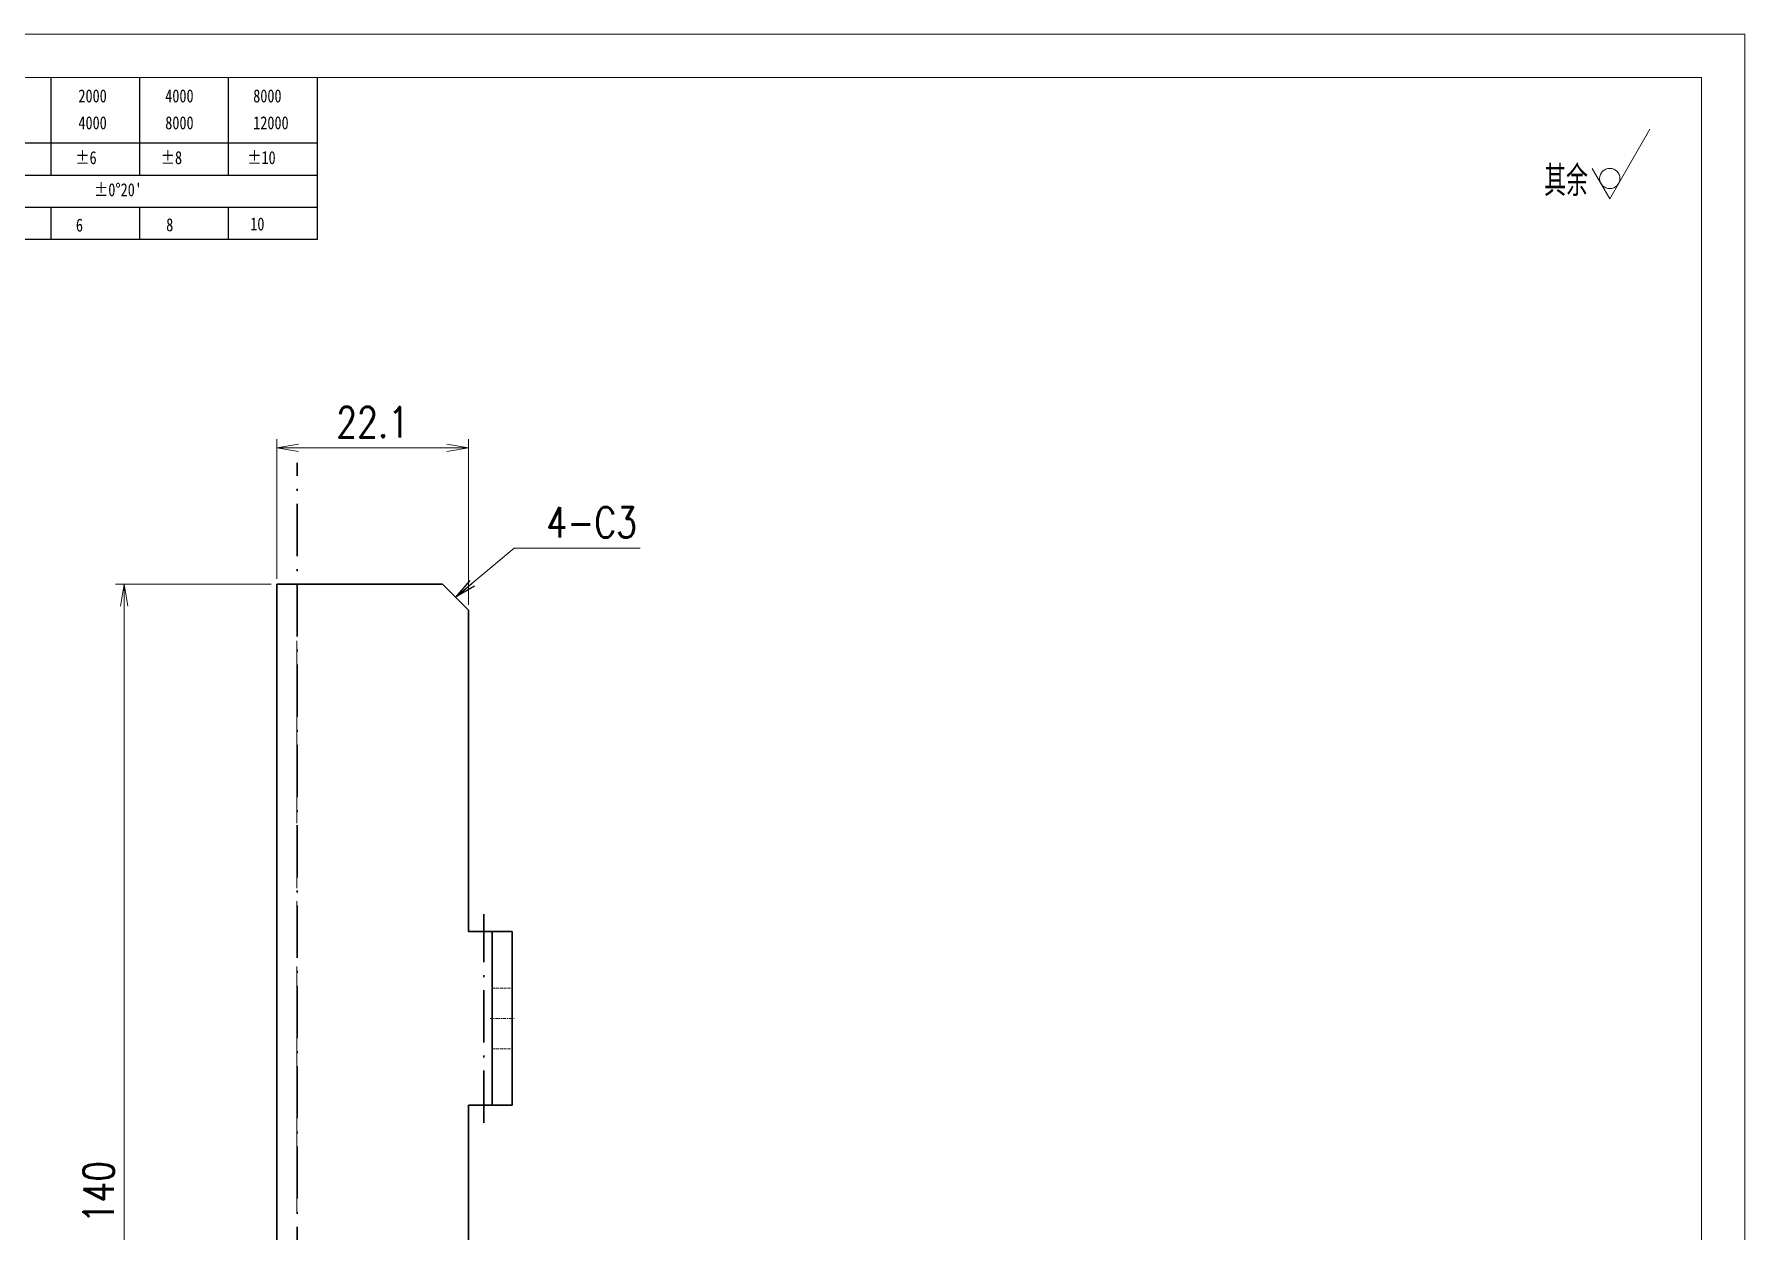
# Model space of a CAD drawing. Header units: millimetres. Extents: x 1333 to 58474, y -42879 to 3618.
# Drawn here: x 52534 to 52731, y 878.6 to 1016.4 of the extents above; entities that cross this region are included whole.
import ezdxf

# ---------------------------------------------------------------- set-up
doc = ezdxf.new("R2010")
doc.units = ezdxf.units.MM
doc.header["$LTSCALE"] = 0.5
for name, pattern in [('AM_ISO02W050x2', [3.75, 3, -0.75]), ('AM_ISO08W050x2', [9, 6, -0.75, 1.5, -0.75]), ('DASHDOT', [18.5, 12, -3, 0.5, -3]), ('DASHED', [15, 12, -3]), ('DOT2', [0.125, 0, -0.125])]:
    doc.linetypes.add(name, pattern=pattern)
for name, color, linetype, lineweight in [('中心线', 2, 'AM_ISO08W050x2', 18), ('图框', 7, 'Continuous', 18), ('标注线', 3, 'Continuous', 18), ('虚线', 1, 'AM_ISO02W050x2', 18)]:
    doc.layers.add(name, color=color, linetype=linetype, lineweight=lineweight)
doc.layers.add('图\\M+19E79\\M+195B6\\M+18E9A', color=7, linetype='Continuous')
doc.layers.add('打印', color=7, linetype='Continuous', lineweight=15, plot=False)
doc.layers.add('打印-禁用', color=7, linetype='Continuous', lineweight=15, plot=False)
doc.styles.add('DIM', font='romans.shx', dxfattribs={"width": 0.8, "bigfont": 'bigfont.shx'})
doc.styles.add('国标', font='simfang.ttf', dxfattribs={"width": 0.8})
doc.styles.add('机械长仿宋', font='gbenor.shx', dxfattribs={"height": 1, "bigfont": 'gbcbig.shx'})
doc.dimstyles.new('DEH 1-1', dxfattribs={"dimtxt": 3.5, "dimasz": 2.5, "dimexe": 1, "dimexo": 0.625, "dimgap": 1.2, "dimtad": 1, "dimtoh": 1, "dimdsep": 46, "dimtxsty": 'DIM', "dimblk": 'OPEN', "dimcen": 0, "dimclrd": 8, "dimclre": 8, "dimclrt": 2, "dimazin": 2, "dimtfac": 0.5, "dimtmove": 0, "dimatfit": 3, "dimldrblk": 'OPEN', "dimfxl": 0, "dimtolj": 2, "dimlwd": 18, "dimlwe": 18, "dimarcsym": 0})
doc.dimstyles.new('DEH 1-1$0', dxfattribs={"dimtxt": 3.5, "dimasz": 2.5, "dimexe": 1, "dimexo": 0.625, "dimgap": 1.2, "dimtad": 1, "dimzin": 9, "dimdsep": 46, "dimtxsty": 'DIM', "dimblk": 'OPEN', "dimcen": 0, "dimclrd": 8, "dimclre": 8, "dimclrt": 2, "dimazin": 2, "dimtfac": 0.5, "dimtmove": 0, "dimatfit": 3, "dimldrblk": 'OPEN', "dimfxl": 0, "dimtolj": 2, "dimlwd": 18, "dimlwe": 18, "dimarcsym": 0})

# ---------------------------------------------------------------- blocks, each defined once
blk = doc.blocks.new('GZDEH零件A3图框V01版')
at = {"layer": '图\\M+19E79\\M+195B6\\M+18E9A', "color": 9}
for p, q in [((3082.42, -1561.98), (3082.42, -1554.46)), ((3092.64, -1561.98), (3092.64, -1554.46)), ((3102.86, -1561.98), (3102.86, -1554.46)), ((3113.09, -1573.08), (3113.09, -1554.46)), ((2996.09, -1561.98), (3113.09, -1561.98)), ((3082.42, -1565.68), (3082.42, -1561.98)), ((3092.64, -1565.68), (3092.64, -1561.98)), ((3102.86, -1565.68), (3102.86, -1561.98)), ((2996.09, -1565.68), (3113.09, -1565.68)), ((2996.09, -1569.38), (3113.09, -1569.38)), ((3082.42, -1573.08), (3082.42, -1569.48)), ((3092.64, -1573.08), (3092.64, -1569.38)), ((3102.86, -1573.08), (3102.86, -1569.38)), ((2990.09, -1573.08), (3113.09, -1573.08))]:
    blk.add_line(p, q, dxfattribs=at)
at = {"layer": '图框', "linetype": 'Continuous'}
for p, q in [((3272.49, -1554.46), (2882.49, -1554.46)), ((3272.49, -1832.96), (3272.49, -1554.46))]:
    blk.add_line(p, q, dxfattribs=at)
at = {"layer": '打印-禁用', "linetype": 'Continuous'}
for p, q in [((3277.49, -1549.46), (2857.49, -1549.46)), ((3277.49, -1846.46), (3277.49, -1549.46))]:
    blk.add_line(p, q, dxfattribs=at)
at = {"layer": '图\\M+19E79\\M+195B6\\M+18E9A', "color": 9, "style": '国标', "width": 0.8}
for s, p in [('2000', (3085.57, -1557.31)), ('4000', (3095.57, -1557.31)), ('8000', (3105.7, -1557.31)), ('4000', (3085.57, -1560.41)), ('8000', (3095.57, -1560.41)), ('12000', (3105.7, -1560.41)), ('±6', (3085.22, -1564.42)), ('±8', (3095.06, -1564.42)), ('±10', (3105.02, -1564.42)), ("±0%%D20'", (3087.38, -1568.12)), ('6', (3085.28, -1572.19)), ('8', (3095.68, -1572.15)), ('10', (3105.36, -1572.06))]:
    blk.add_text(s, height=1.5, dxfattribs=at).set_placement(p)
blk = doc.blocks.new('DEH A3')
at = {"layer": '图框'}
blk.add_blockref('GZDEH零件A3图框V01版', (-2857.49, 1846.46), dxfattribs=at)
blk = doc.blocks.new('FINISHER_NON')
at = {"layer": '标注线'}
for p, q in [((0, 0), (4.62, 8)), ((-2.02, 3.5), (0, 0))]:
    blk.add_line(p, q, dxfattribs=at)
blk.add_circle((0, 2.33), 1.17, dxfattribs=at)
blk = doc.blocks.new('其余不去材料')
at = {"layer": '标注线'}
blk.add_blockref('FINISHER_NON', (0, 0), dxfattribs=at)
at = {"layer": '标注线', "color": 7, "linetype": 'DOT2', "style": '机械长仿宋'}
blk.add_text('其余', height=3.5, dxfattribs=at).set_placement((-7.56, 0.3))
blk = doc.blocks.new('_Open')
at = {"color": 0, "linetype": 'ByBlock', "lineweight": -2}
for p, q in [((-1, 0.167), (0, 0)), ((-1, -0.167), (0, 0)), ((0, 0), (-1, 0))]:
    blk.add_line(p, q, dxfattribs=at)
blk = doc.blocks.new('*D90')
at = {"layer": 'Defpoints', "color": 0, "transparency": 16777216}
for p in [(52561.89, 968.75), (52561.89, 953.03), (52583.99, 950.03)]:
    blk.add_point(p, dxfattribs=at)
at = {"layer": '标注线', "color": 8, "lineweight": 18, "transparency": 16777216}
for p, q in [((52561.89, 953.66), (52561.89, 969.75)), ((52583.99, 950.66), (52583.99, 969.75)), ((52581.49, 968.75), (52564.39, 968.75))]:
    blk.add_line(p, q, dxfattribs=at)
at = {"layer": '标注线', "color": 8, "lineweight": 18, "transparency": 16777216, "xscale": 2.5, "yscale": 2.5, "zscale": 2.5, "rotation": 180}
blk.add_blockref('_Open', (52561.89, 968.75), dxfattribs=at)
at = {"layer": '标注线', "color": 8, "lineweight": 18, "transparency": 16777216, "xscale": 2.5, "yscale": 2.5, "zscale": 2.5}
blk.add_blockref('_Open', (52583.99, 968.75), dxfattribs=at)
at = {"layer": '标注线', "color": 2, "transparency": 16777216, "insert": (52572.94, 971.7), "char_height": 3.5, "attachment_point": 5, "style": 'DIM'}
blk.add_mtext('\\A2;22.1', dxfattribs=at)
blk = doc.blocks.new('*D150')
at = {"layer": 'Defpoints', "color": 0, "transparency": 16777216}
for p in [(52544.33, 953.03), (52561.89, 953.03), (52561.89, 813.03)]:
    blk.add_point(p, dxfattribs=at)
at = {"layer": '标注线', "color": 8, "lineweight": 18, "transparency": 16777216}
for p, q in [((52561.26, 953.03), (52543.33, 953.03)), ((52544.33, 815.53), (52544.33, 950.53)), ((52561.26, 813.03), (52543.33, 813.03))]:
    blk.add_line(p, q, dxfattribs=at)
at = {"layer": '标注线', "color": 8, "lineweight": 18, "transparency": 16777216, "xscale": 2.5, "yscale": 2.5, "zscale": 2.5}
for p, rotation in [((52544.33, 953.03), 90), ((52544.33, 813.03), 270)]:
    blk.add_blockref('_Open', p, dxfattribs=dict(at, rotation=rotation))
at = {"layer": '标注线', "color": 2, "transparency": 16777216, "insert": (52541.38, 883.03), "char_height": 3.5, "attachment_point": 5, "rotation": 90, "style": 'DIM'}
blk.add_mtext('\\A2;140', dxfattribs=at)

msp = doc.modelspace()

# ---------------------------------------------------------------- linework, layer by layer
at = {"color": 7, "lineweight": 35, "ltscale": 0.0575}
for p, q in [((52564.188, 953.035), (52561.888, 953.035)), ((52586.688, 913.035), (52588.988, 913.035)), ((52588.988, 893.035), (52586.688, 893.035))]:
    msp.add_line(p, q, dxfattribs=at)
at = {"color": 7, "lineweight": 35}
for p, q in [((52561.888, 813.035), (52561.888, 953.035)), ((52583.988, 913.035), (52583.988, 950.035)), ((52586.688, 913.035), (52586.688, 893.035)), ((52588.988, 893.035), (52588.988, 913.035)), ((52583.988, 816.035), (52583.988, 893.035))]:
    msp.add_line(p, q, dxfattribs=at)
at = {"color": 7, "lineweight": 35, "ltscale": 0.42}
msp.add_line((52564.188, 953.035), (52580.988, 953.035), dxfattribs=at)
at = {"color": 7, "lineweight": 35, "ltscale": 0.106066}
msp.add_line((52580.988, 953.035), (52583.988, 950.035), dxfattribs=at)
at = {"color": 7, "lineweight": 35, "ltscale": 0.0425}
for p, q in [((52585.688, 913.035), (52583.988, 913.035)), ((52583.988, 893.035), (52585.688, 893.035))]:
    msp.add_line(p, q, dxfattribs=at)
at = {"color": 7, "lineweight": 35, "ltscale": 0.025}
for p, q in [((52586.688, 913.035), (52585.688, 913.035)), ((52585.688, 893.035), (52586.688, 893.035))]:
    msp.add_line(p, q, dxfattribs=at)
at = {"layer": '中心线', "linetype": 'DASHDOT', "lineweight": 13}
for p, q in [((52564.188, 799.035), (52564.188, 967.035)), ((52564.288, 799.035), (52564.288, 967.035)), ((52585.688, 891.035), (52585.688, 915.035)), ((52585.788, 891.035), (52585.788, 915.035))]:
    msp.add_line(p, q, dxfattribs=at)
at = {"layer": '中心线', "linetype": 'DASHDOT', "lineweight": 13, "ltscale": 0.069}
msp.add_line((52586.458, 903.035), (52589.218, 903.035), dxfattribs=at)
at = {"layer": '打印'}
msp.add_lwpolyline([(52310.968, 1016.375), (52730.968, 1016.375), (52730.968, 719.375), (52310.968, 719.375)], close=True, dxfattribs=at)
at = {"layer": '虚线', "linetype": 'DASHED', "lineweight": 13}
msp.add_line((52564.188, 813.035), (52564.188, 953.035), dxfattribs=at)
at = {"layer": '虚线', "linetype": 'DASHED', "lineweight": 13, "ltscale": 0.0575}
for p, q in [((52586.688, 906.535), (52588.988, 906.535)), ((52586.688, 906.535), (52588.988, 906.535)), ((52586.688, 899.535), (52588.988, 899.535)), ((52586.688, 899.535), (52588.988, 899.535))]:
    msp.add_line(p, q, dxfattribs=at)

# ---------------------------------------------------------------- block references
at = {"layer": '图框'}
msp.add_blockref('DEH A3', (52310.968, 719.375), dxfattribs=at)
at = {"layer": '标注线'}
msp.add_blockref('其余不去材料', (52715.421, 997.43), dxfattribs=at)

# ---------------------------------------------------------------- texts
at = {"layer": '标注线', "color": 2, "insert": (52592.942, 958.408), "char_height": 3.5, "width": 15.1608, "attachment_point": 7, "style": 'DIM'}
msp.add_mtext('{\\Fromans,bigfont|c134;4-C3}', dxfattribs=at)

# ---------------------------------------------------------------- dimensions: what is measured, and where the dimension line sits
at = {"layer": '标注线'}
dim = msp.add_linear_dim(base=(52561.888, 968.748), p1=(52583.988, 950.035), p2=(52561.888, 953.035), dimstyle='DEH 1-1$0', dxfattribs=at)
dim.commit()
dim.dimension.update_dxf_attribs({"geometry": '*D90', "text_midpoint": (52572.938, 971.698)})
dim = msp.add_linear_dim(base=(52544.332, 953.035), p1=(52561.888, 813.035), p2=(52561.888, 953.035), angle=90, dimstyle='DEH 1-1$0', override={"dimarcsym": 1}, dxfattribs=at)
dim.commit()
dim.dimension.update_dxf_attribs({"geometry": '*D150', "text_midpoint": (52541.382, 883.035)})

# ---------------------------------------------------------------- leaders
at = {"layer": '标注线', "annotation_type": 0, "has_hookline": 1, "hookline_direction": 0, "text_width": 10.8}
msp.add_leader([(52582.488, 951.535), (52589.242, 957.208), (52591.742, 957.208)], dimstyle='DEH 1-1', override={"dimgap": 1.2, "dimtad": 1}, dxfattribs=at)

doc.saveas('drawing.dxf')
